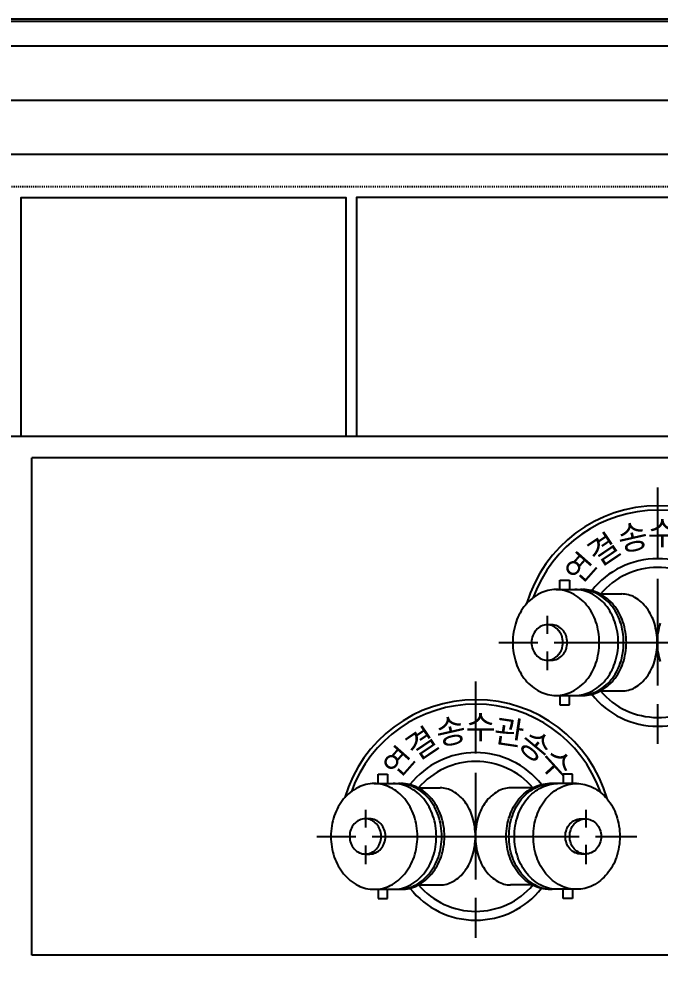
# Model space of a CAD drawing. Header units: millimetres. Extents: x 200 to 163856, y 0 to 163394.
# Drawn here: x 63546 to 64138, y 3743 to 4618 of the extents above; entities that cross this region are included whole.
import ezdxf

# ---------------------------------------------------------------- set-up
doc = ezdxf.new("R2010")
doc.units = ezdxf.units.MM
doc.header["$LTSCALE"] = 10
doc.linetypes.add('CEN', pattern=[62, 60, -1, 0, -1])
doc.linetypes.add('HIDDEN', pattern=[2, 1, -1])
for name, color, linetype in [('A-ANNO-TEXT1', 7, 'Continuous'), ('CEN', 1, 'CEN'), ('g', 3, 'Continuous'), ('OUT', 7, 'Continuous'), ('SYM', 4, 'Continuous'), ('조경', 7, 'Continuous')]:
    doc.layers.add(name, color=color, linetype=linetype)
doc.styles.add('2020음성 1차', font='')
doc.styles.get('2020음성 1차').set_extended_font_data('NanumGothic', bold=True)

msp = doc.modelspace()

# ---------------------------------------------------------------- linework, layer by layer
at = {"layer": 'A-ANNO-TEXT1'}
msp.add_line((63237.74125, 4493.2908), (64449.0797, 4493.2908), dxfattribs=at)
at = {"layer": 'CEN', "color": 6, "linetype": 'ByBlock'}
for p, q in [((63287.74125, 4593.2908), (64564.45036, 4593.2908)), ((63287.74125, 4543.2908), (64485.07537, 4543.2908))]:
    msp.add_line(p, q, dxfattribs=at)
at = {"layer": 'g'}
for points in [[(63270.74125, 4593.2908), (63270.74125, 4595.2908), (63277.74125, 4595.2908), (63277.74125, 4618.2908), (64280.04122, 4618.2908)], [(63270.74125, 4593.2908), (63279.74125, 4593.2908), (63279.74125, 4616.2908), (64278.04122, 4616.2908), (64278.04122, 4593.2908), (64287.04122, 4593.2908)]]:
    msp.add_lwpolyline(points, dxfattribs=at)
at = {"layer": 'OUT', "color": 4}
for p, q in [((63557.64125, 3752.67859), (63557.64125, 4212.64347)), ((65017.64122, 4212.64347), (63557.64125, 4212.64347)), ((64135.98493, 4185.05048), (64135.98493, 4118.60759)), ((64045.85919, 4099.2978), (64054.59764, 4099.2978)), ((64045.85919, 4090.73328), (64045.85919, 4099.2978)), ((64054.59764, 4099.2978), (64054.59764, 4090.73328)), ((64135.98493, 4100.54226), (64135.98493, 4001.95715)), ((64042.22422, 4090.73328), (64067.22297, 4090.73328)), ((64083.10417, 4086.65673), (64103.17212, 4086.65673)), ((64034.07111, 4066.52607), (64034.07111, 4049.95932)), ((63989.27907, 4041.81465), (64025.41355, 4041.81465)), ((64040.38355, 4041.81465), (64231.89631, 4041.81465)), ((64034.07111, 4033.44244), (64034.07111, 4016.27609)), ((63967.85095, 4005.7771), (63967.85095, 3939.33421)), ((64042.22422, 3992.89602), (64067.22297, 3992.89602)), ((64045.85919, 3992.89602), (64045.85919, 3984.33151)), ((64054.59764, 3984.33151), (64054.59764, 3992.89602)), ((64083.10417, 3996.97257), (64103.17212, 3996.97257)), ((64045.85919, 3984.33151), (64054.59764, 3984.33151)), ((64135.98493, 3984.92412), (64135.98493, 3948.00166)), ((63877.72522, 3920.02441), (63886.46366, 3920.02441)), ((63877.72522, 3911.4599), (63877.72522, 3920.02441)), ((63886.46366, 3920.02441), (63886.46366, 3911.4599)), ((63967.85095, 3921.26887), (63967.85095, 3822.68376)), ((64057.58738, 3920.02441), (64048.84894, 3920.02441)), ((64048.84894, 3920.02441), (64048.84894, 3911.4599)), ((64057.58738, 3911.4599), (64057.58738, 3920.02441)), ((63874.09024, 3911.4599), (63899.08899, 3911.4599)), ((63914.97019, 3907.38335), (63935.03814, 3907.38335)), ((64020.34241, 3907.38335), (64000.27445, 3907.38335)), ((64061.22236, 3911.4599), (64036.22361, 3911.4599)), ((63865.93713, 3887.25269), (63865.93713, 3870.68594)), ((64069.76476, 3887.25269), (64069.76476, 3870.68594)), ((63821.14509, 3862.54127), (63857.27957, 3862.54127)), ((63872.24957, 3862.54127), (64063.76233, 3862.54127)), ((64078.73233, 3862.54127), (64116.94006, 3862.54127)), ((63865.93713, 3854.16906), (63865.93713, 3837.0027)), ((64069.76476, 3854.68521), (64069.76476, 3837.0027)), ((63914.97019, 3817.69919), (63935.03814, 3817.69919)), ((64020.34241, 3817.69919), (64000.27445, 3817.69919)), ((63874.09024, 3813.62264), (63899.08899, 3813.62264)), ((63877.72522, 3813.62264), (63877.72522, 3805.05812)), ((63886.46366, 3805.05812), (63886.46366, 3813.62264)), ((64061.22236, 3813.62264), (64036.22361, 3813.62264)), ((64048.84894, 3805.05812), (64048.84894, 3813.62264)), ((64057.58738, 3813.62264), (64057.58738, 3805.05812)), ((63877.72522, 3805.05812), (63886.46366, 3805.05812)), ((63967.85095, 3805.65073), (63967.85095, 3768.72827)), ((64057.58738, 3805.05812), (64048.84894, 3805.05812)), ((65017.64122, 3752.67859), (63557.64125, 3752.67859))]:
    msp.add_line(p, q, dxfattribs=at)
for points in [[(64042.22422, 4090.73328, 0.117754088), (64027.33946, 4087.17851, 0.104495118), (64013.93772, 4076.40535, 0.089960761), (64005.37425, 4060.9523, 0.081830184), (64002.22106, 4041.81465, 0.081830184), (64005.37425, 4022.677, 0.089960761), (64013.93772, 4007.22395, 0.104495118), (64027.33946, 3996.45079, 0.117754088), (64042.22422, 3992.89602, 0.117754088), (64057.10897, 3996.45079, 0.104495118), (64070.51071, 4007.22395, 0.089960761), (64079.07418, 4022.677, 0.081830184), (64082.22737, 4041.81465, 0.081830184), (64079.07418, 4060.9523, 0.089960761), (64070.51071, 4076.40535, 0.104495118), (64057.10897, 4087.17851, 0.117754088)], [(64044.34787, 4030.28442, 0.093853988), (64047.47461, 4035.4909, 0.088646576), (64048.60465, 4041.81465, 0.088646576), (64047.47461, 4048.1384, 0.093853988), (64044.34787, 4053.34488, 0.102298318), (64039.54844, 4056.91028, 0.109190934), (64034.07111, 4058.12086, 0.109190934), (64028.59378, 4056.91028, 0.102298318), (64023.79434, 4053.34488, 0.093853988), (64020.66761, 4048.1384, 0.088646576), (64019.53757, 4041.81465, 0.088646576), (64020.66761, 4035.4909, 0.093853988), (64023.79434, 4030.28442, 0.102298318), (64028.59378, 4026.71902, 0.109190934), (64034.07111, 4025.50844, 0.109190934), (64039.54844, 4026.71902, 0.102298318)], [(63874.09024, 3911.4599, 0.117754088), (63859.20549, 3907.90513, 0.104495118), (63845.80374, 3897.13196, 0.089960761), (63837.24027, 3881.67892, 0.081830184), (63834.08709, 3862.54127, 0.081830184), (63837.24027, 3843.40362, 0.089960761), (63845.80374, 3827.95057, 0.104495118), (63859.20549, 3817.17741, 0.117754088), (63874.09024, 3813.62264, 0.117754088), (63888.97499, 3817.17741, 0.104495118), (63902.37674, 3827.95057, 0.089960761), (63910.9402, 3843.40362, 0.081830184), (63914.09339, 3862.54127, 0.081830184), (63910.9402, 3881.67892, 0.089960761), (63902.37674, 3897.13196, 0.104495118), (63888.97499, 3907.90513, 0.117754088)], [(64061.22236, 3911.4599, -0.117754088), (64076.10711, 3907.90513, -0.104495118), (64089.50886, 3897.13196, -0.089960761), (64098.07232, 3881.67892, -0.081830184), (64101.22551, 3862.54127, -0.081830184), (64098.07232, 3843.40362, -0.089960761), (64089.50886, 3827.95057, -0.104495118), (64076.10711, 3817.17741, -0.117754088), (64061.22236, 3813.62264, -0.117754088), (64046.33761, 3817.17741, -0.104495118), (64032.93586, 3827.95057, -0.089960761), (64024.3724, 3843.40362, -0.081830184), (64021.21921, 3862.54127, -0.081830184), (64024.3724, 3881.67892, -0.089960761), (64032.93586, 3897.13196, -0.104495118), (64046.33761, 3907.90513, -0.117754088)], [(63876.2139, 3851.01103, 0.093853988), (63879.34064, 3856.21752, 0.088646576), (63880.47067, 3862.54127, 0.088646576), (63879.34064, 3868.86502, 0.093853988), (63876.2139, 3874.0715, 0.102298318), (63871.41446, 3877.63689, 0.109190934), (63865.93713, 3878.84748, 0.109190934), (63860.4598, 3877.63689, 0.102298318), (63855.66037, 3874.0715, 0.093853988), (63852.53363, 3868.86502, 0.088646576), (63851.40359, 3862.54127, 0.088646576), (63852.53363, 3856.21752, 0.093853988), (63855.66037, 3851.01103, 0.102298318), (63860.4598, 3847.44564, 0.109190934), (63865.93713, 3846.23506, 0.109190934), (63871.41446, 3847.44564, 0.102298318)], [(64059.0987, 3851.01103, -0.093853988), (64055.97196, 3856.21752, -0.088646576), (64054.84192, 3862.54127, -0.088646576), (64055.97196, 3868.86502, -0.093853988), (64059.0987, 3874.0715, -0.102298318), (64063.89813, 3877.63689, -0.109190934), (64069.37546, 3878.84748, -0.109190934), (64074.85279, 3877.63689, -0.102298318), (64079.65223, 3874.0715, -0.093853988), (64082.77897, 3868.86502, -0.088646576), (64083.909, 3862.54127, -0.088646576), (64082.77897, 3856.21752, -0.093853988), (64079.65223, 3851.01103, -0.102298318), (64074.85279, 3847.44564, -0.109190934), (64069.37546, 3846.23506, -0.109190934), (64063.89813, 3847.44564, -0.102298318)]]:
    msp.add_lwpolyline(points, format="xyb", close=True, dxfattribs=at)
for points in [[(64059.72334, 3992.89602, 0.117754088), (64074.60809, 3996.45079, 0.104495118), (64088.00984, 4007.22395, 0.089960761), (64096.5733, 4022.677, 0.081830184), (64099.72649, 4041.81465, 0.081830184), (64096.5733, 4060.9523, 0.089960761), (64088.00984, 4076.40535, 0.104495118), (64074.60809, 4087.17851, 0.117754088), (64059.72334, 4090.73328)], [(64079.60784, 3996.45079, 0.104495118), (64093.00959, 4007.22395, 0.089960761), (64101.57305, 4022.677, 0.081830184), (64104.72624, 4041.81465, 0.081830184), (64101.57305, 4060.9523, 0.089960761), (64093.00959, 4076.40535, 0.104495118), (64079.60784, 4087.17851, 0.117754088), (64064.72309, 4090.73328)], [(64067.22297, 3992.89602, 0.117754088), (64082.10772, 3996.45079, 0.104495118), (64095.50947, 4007.22395, 0.089960761), (64104.07293, 4022.677, 0.081830184), (64107.22612, 4041.81465, 0.081830184), (64104.07293, 4060.9523, 0.089960761), (64095.50947, 4076.40535, 0.104495118), (64082.10772, 4087.17851, 0.117754088), (64067.22297, 4090.73328)], [(64034.07111, 4025.50844), (64038.10897, 4025.50844, 0.109190934), (64043.5863, 4026.71902, 0.102298318), (64048.38574, 4030.28442, 0.093853988), (64051.51247, 4035.4909, 0.088646576), (64052.64251, 4041.81465, 0.088646576), (64051.51247, 4048.1384, 0.093853988), (64048.38574, 4053.34488, 0.102298318), (64043.5863, 4056.91028, 0.109190934), (64038.10897, 4058.12086), (64034.07111, 4058.12086)], [(63891.58936, 3813.62264, 0.117754088), (63906.47411, 3817.17741, 0.104495118), (63919.87586, 3827.95057, 0.089960761), (63928.43933, 3843.40362, 0.081830184), (63931.59251, 3862.54127, 0.081830184), (63928.43933, 3881.67892, 0.089960761), (63919.87586, 3897.13196, 0.104495118), (63906.47411, 3907.90513, 0.117754088), (63891.58936, 3911.4599)], [(63911.47386, 3817.17741, 0.104495118), (63924.87561, 3827.95057, 0.089960761), (63933.43908, 3843.40362, 0.081830184), (63936.59226, 3862.54127, 0.081830184), (63933.43908, 3881.67892, 0.089960761), (63924.87561, 3897.13196, 0.104495118), (63911.47386, 3907.90513, 0.117754088), (63896.58911, 3911.4599)], [(63899.08899, 3813.62264, 0.117754088), (63913.97374, 3817.17741, 0.104495118), (63927.37549, 3827.95057, 0.089960761), (63935.93895, 3843.40362, 0.081830184), (63939.09214, 3862.54127, 0.081830184), (63935.93895, 3881.67892, 0.089960761), (63927.37549, 3897.13196, 0.104495118), (63913.97374, 3907.90513, 0.117754088), (63899.08899, 3911.4599)], [(64036.22361, 3813.62264, -0.117754088), (64021.33886, 3817.17741, -0.104495118), (64007.93711, 3827.95057, -0.089960761), (63999.37364, 3843.40362, -0.081830184), (63996.22046, 3862.54127, -0.081830184), (63999.37364, 3881.67892, -0.089960761), (64007.93711, 3897.13196, -0.104495118), (64021.33886, 3907.90513, -0.117754088), (64036.22361, 3911.4599)], [(64023.83873, 3817.17741, -0.104495118), (64010.43698, 3827.95057, -0.089960761), (64001.87352, 3843.40362, -0.081830184), (63998.72033, 3862.54127, -0.081830184), (64001.87352, 3881.67892, -0.089960761), (64010.43698, 3897.13196, -0.104495118), (64023.83873, 3907.90513, -0.117754088), (64038.72348, 3911.4599)], [(64043.72323, 3813.62264, -0.117754088), (64028.83848, 3817.17741, -0.104495118), (64015.43673, 3827.95057, -0.089960761), (64006.87327, 3843.40362, -0.081830184), (64003.72008, 3862.54127, -0.081830184), (64006.87327, 3881.67892, -0.089960761), (64015.43673, 3897.13196, -0.104495118), (64028.83848, 3907.90513, -0.117754088), (64043.72323, 3911.4599)], [(63865.93713, 3846.23506), (63869.97499, 3846.23506, 0.109190934), (63875.45232, 3847.44564, 0.102298318), (63880.25176, 3851.01103, 0.093853988), (63883.3785, 3856.21752, 0.088646576), (63884.50853, 3862.54127, 0.088646576), (63883.3785, 3868.86502, 0.093853988), (63880.25176, 3874.0715, 0.102298318), (63875.45232, 3877.63689, 0.109190934), (63869.97499, 3878.84748), (63865.93713, 3878.84748)], [(64069.37546, 3846.23506), (64065.3376, 3846.23506, -0.109190934), (64059.86027, 3847.44564, -0.102298318), (64055.06084, 3851.01103, -0.093853988), (64051.9341, 3856.21752, -0.088646576), (64050.80406, 3862.54127, -0.088646576), (64051.9341, 3868.86502, -0.093853988), (64055.06084, 3874.0715, -0.102298318), (64059.86027, 3877.63689, -0.109190934), (64065.3376, 3878.84748), (64069.37546, 3878.84748)]]:
    msp.add_lwpolyline(points, format="xyb", dxfattribs=at)
for centre, radius, start, end in [((64136.17958, 4041.81465), 126.37313, 16.15001807, 163.52933578), ((64136.17958, 4041.81465), 122.29658, 19.63565195, 160.16020359), ((64136.17958, 4041.81465), 77.4545, 38.28523356, 141.79087071), ((64136.17958, 4041.81465), 69.30139, 40.38120984, 139.77550382), ((64103.17212, 4062.59662), 24.06011, 60.34093107, 90), ((64097.48438, 4052.60838), 35.55426, 36.0321651, 60.34093107), ((64088.51098, 4046.08112), 46.65051, 16.76751106, 36.0321651), ((64074.35073, 4041.81465), 61.43954, 0, 16.76751106), ((64197.22982, 4041.81465), 61.43954, 163.23248894, 180), ((64074.35073, 4041.81465), 61.43954, 343.23248894, 0), ((64197.22982, 4041.81465), 61.43954, 180, 196.76751106), ((64088.51098, 4037.54818), 46.65051, 323.9678349, 343.23248894), ((64097.48438, 4031.02092), 35.55426, 299.65906893, 323.9678349), ((64064.72309, 4025.83657), 32.94055, 270, 296.86353839), ((64136.17958, 4041.81465), 77.4545, 218.20912929, 321.71476644), ((64136.17958, 4041.81465), 69.30139, 220.22449618, 319.61879016), ((64103.17212, 4021.03268), 24.06011, 270, 299.65906893), ((63968.0456, 3862.54127), 126.37313, 16.15001807, 163.52933578), ((63968.0456, 3862.54127), 122.29658, 19.63565195, 160.16020359), ((63968.0456, 3862.54127), 77.4545, 38.28523356, 141.79087071), ((63968.0456, 3862.54127), 69.30139, 40.38120984, 139.77550382), ((63935.03814, 3883.32324), 24.06011, 60.34093107, 90), ((64000.27445, 3883.32324), 24.06011, 90, 119.65906893), ((63929.3504, 3873.33499), 35.55426, 36.0321651, 60.34093107), ((64005.96219, 3873.33499), 35.55426, 119.65906893, 143.9678349), ((63920.377, 3866.80774), 46.65051, 16.76751106, 36.0321651), ((64014.93559, 3866.80774), 46.65051, 143.9678349, 163.23248894), ((63906.21675, 3862.54127), 61.43954, 0, 16.76751106), ((64029.09584, 3862.54127), 61.43954, 163.23248894, 180), ((63906.21675, 3862.54127), 61.43954, 343.23248894, 0), ((64029.09584, 3862.54127), 61.43954, 180, 196.76751106), ((63920.377, 3858.2748), 46.65051, 323.9678349, 343.23248894), ((64014.93559, 3858.2748), 46.65051, 196.76751106, 216.0321651), ((63929.3504, 3851.74754), 35.55426, 299.65906893, 323.9678349), ((64005.96219, 3851.74754), 35.55426, 216.0321651, 240.34093107), ((63968.0456, 3862.54127), 69.30139, 220.22449618, 319.61879016), ((63935.03814, 3841.75929), 24.06011, 270, 299.65906893), ((64000.27445, 3841.75929), 24.06011, 240.34093107, 270), ((63896.58911, 3846.56318), 32.94055, 270, 296.86353839), ((63968.0456, 3862.54127), 77.4545, 218.20912929, 321.71476644), ((64038.72348, 3846.56318), 32.94055, 243.13646161, 270)]:
    msp.add_arc(centre, radius, start, end, dxfattribs=at)
at = {"layer": 'SYM', "color": 6, "linetype": 'HIDDEN', "ltscale": 0.1}
msp.add_line((63262.74125, 4463.2908), (64414.4685, 4463.2908), dxfattribs=at)
at = {"layer": 'SYM'}
msp.add_lwpolyline([(63537.64126, 4232.64347), (65037.64122, 4232.64347), (65037.64122, 3732.67859), (63537.64126, 3732.67859)], close=True, dxfattribs=at)
at = {"layer": '조경', "color": 8}
for points in [[(63547.74125, 4232.64347), (63547.74125, 4453.2908), (63847.74125, 4453.2908), (63847.74125, 4232.64347)], [(64157.74125, 4232.64347), (64157.74125, 4453.2908), (63857.74125, 4453.2908), (63857.74125, 4232.64347)]]:
    msp.add_lwpolyline(points, dxfattribs=at)

# ---------------------------------------------------------------- texts
at = {"layer": 'OUT', "color": 4, "style": '2020음성 1차'}
for s, height, rotation, p in [('송', 22.01338, 12.75499118, (64102.10435, 4125.41849)), ('수', 22.01338, 0.37627292, (64126.90661, 4132.05083)), ('결', 22.01338, 33.96627685, (64080.94136, 4110.7843)), ('연', 20.6422, 48.5561952, (64064.07992, 4094.29125)), ('수', 22.01338, 0.37627292, (63958.77263, 3952.77745)), ('송', 22.01338, 12.75499118, (63933.97037, 3946.1451)), ('관', 22.01338, 351.5811753, (63983.61372, 3950.14024)), ('결', 22.01338, 33.96627685, (63912.80738, 3931.51092)), ('송', 22.01338, 320.37015159, (64005.77258, 3946.61491)), ('연', 20.6422, 48.5561952, (63895.94594, 3915.01786)), ('수', 22.01338, 312.31647646, (64025.30551, 3932.22119))]:
    msp.add_text(s, height=height, rotation=rotation, dxfattribs=at).set_placement(p)

doc.saveas('drawing.dxf')
